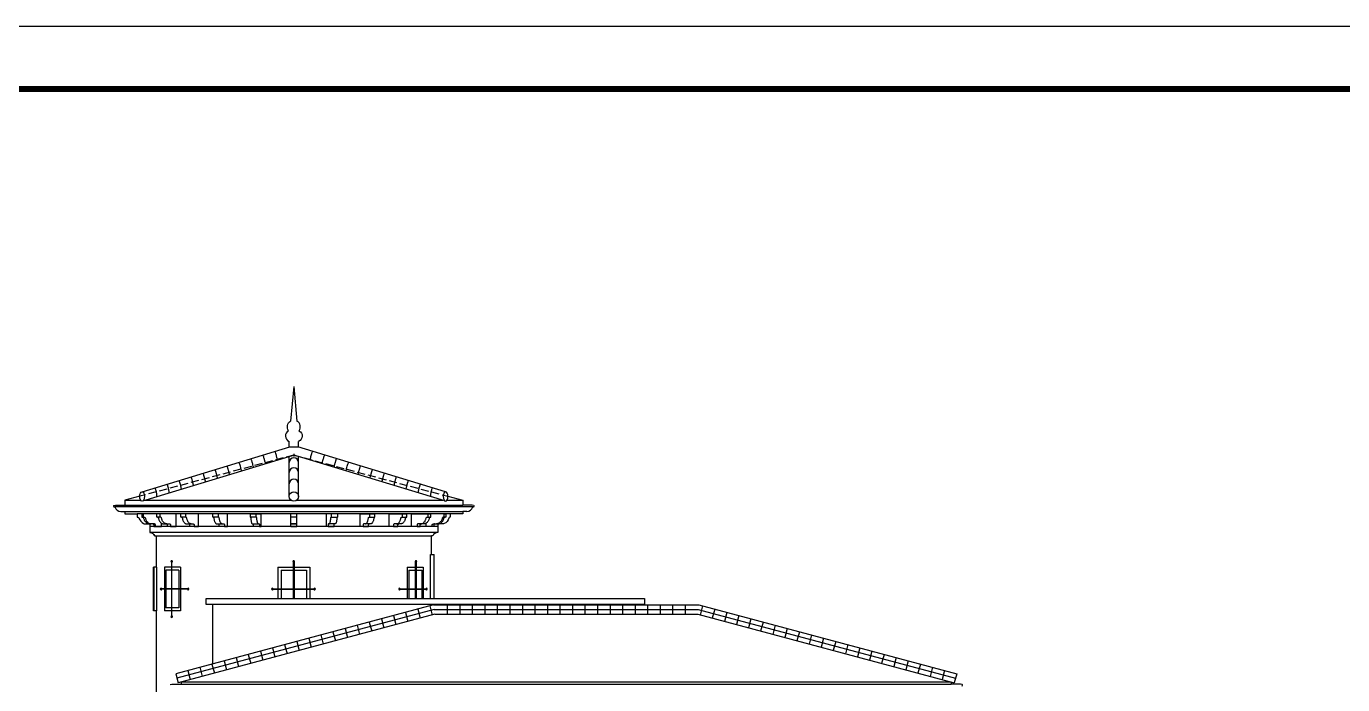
# Model space of a CAD drawing. Extents: x -34815 to 81416, y -425322 to 67478.
# Drawn here: x 39366 to 60391, y -265027 to -254522 of the extents above; entities that cross this region are included whole.
import ezdxf

# ---------------------------------------------------------------- set-up
doc = ezdxf.new("R2010")
doc.units = 0
doc.header["$LTSCALE"] = 1000
doc.header["$MEASUREMENT"] = 0
doc.linetypes.add('DASH', pattern=[0.35, 0.25, -0.1])
for name, color, linetype in [('PUB_TITLE', 7, 'Continuous'), ('STAIR', 4, 'Continuous'), ('WINDOW', 4, 'Continuous')]:
    doc.layers.add(name, color=color, linetype=linetype)
doc.layers.add('WALL', color=2, linetype='Continuous', lineweight=25)

# ---------------------------------------------------------------- blocks, each defined once
blk = doc.blocks.new('A1100图框')
at = {"layer": 'PUB_TITLE'}
blk.add_lwpolyline([(-2684, 8078), (81416, 8078), (81416, 67478), (-2684, 67478)], close=True, dxfattribs=at)
at = {"layer": 'PUB_TITLE', "const_width": 100}
blk.add_lwpolyline([(-184, 9078), (80416, 9078), (80416, 66478), (-184, 66478)], close=True, dxfattribs=at)
blk = doc.blocks.new('ttre')
at = {"layer": 'STAIR'}
for p, q in [((5392, -11838), (5218, -11838)), ((5296, -11892), (5296, -11838)), ((5754, -11838), (5754, -11838)), ((5754, -11838), (5990, -11838)), ((5904, -11838), (5904, -11892)), ((5904, -11892), (5984, -11892)), ((5984, -11892), (5990, -11892)), ((5990, -11892), (5990, -11838)), ((6217, -11838), (6500, -11838)), ((6429, -11838), (6429, -11892)), ((6429, -11892), (6491, -11892)), ((6491, -11892), (6500, -11892)), ((6500, -11892), (6500, -11838)), ((6577, -11838), (6887, -11838)), ((6837, -11838), (6837, -11892)), ((6837, -11892), (6876, -11892)), ((6876, -11892), (6887, -11892)), ((6887, -11892), (6887, -11838)), ((7099, -11838), (7125, -11838))]:
    blk.add_line(p, q, dxfattribs=at)
for points in [[(5244, -12038), (5218, -12038), (5218, -11838)], [(5262, -11998), (5263, -11998), (5263, -11998), (5264, -11998), (5264, -11998), (5265, -11997), (5265, -11997), (5266, -11997), (5266, -11996), (5267, -11996), (5267, -11995), (5268, -11994), (5268, -11994), (5271, -11990), (5273, -11985), (5275, -11980), (5277, -11974), (5279, -11967), (5281, -11960), (5282, -11952), (5284, -11944), (5285, -11935), (5286, -11926), (5287, -11917), (5287, -11907), (5287, -11905), (5288, -11903), (5288, -11901), (5288, -11899), (5289, -11898), (5289, -11896), (5290, -11895), (5290, -11894), (5291, -11893), (5291, -11892), (5292, -11892), (5292, -11892), (5296, -11892), (5389, -11892), (5388, -11892), (5388, -11892), (5387, -11893), (5387, -11894), (5386, -11895), (5386, -11896), (5385, -11898), (5385, -11899), (5385, -11901), (5384, -11903), (5384, -11905), (5384, -11907), (5383, -11917), (5382, -11926), (5381, -11935), (5380, -11944), (5379, -11952), (5377, -11960), (5376, -11967), (5374, -11974), (5372, -11980), (5370, -11985), (5367, -11990), (5365, -11994), (5364, -11994), (5364, -11995), (5363, -11996), (5363, -11996), (5362, -11997), (5362, -11997), (5361, -11997), (5361, -11998), (5360, -11998), (5360, -11998), (5359, -11998), (5359, -11998), (5346, -11998), (5262, -11998), (5249, -11998), (5248, -11998), (5248, -11999), (5247, -12000), (5247, -12001), (5246, -12002), (5245, -12004), (5245, -12006), (5245, -12008), (5244, -12011), (5244, -12013), (5244, -12016), (5244, -12018), (5244, -12038), (5341, -12038), (5341, -12018), (5341, -12016), (5341, -12013), (5341, -12011), (5341, -12008), (5342, -12006), (5342, -12004), (5343, -12002), (5343, -12001), (5344, -12000), (5344, -11999), (5345, -11998), (5346, -11998)], [(5392, -11838), (5392, -11892), (5389, -11892)], [(5804, -12038), (5754, -12038), (5754, -11838)], [(5984, -11892), (5983, -11892), (5982, -11892), (5981, -11893), (5979, -11894), (5978, -11895), (5978, -11896), (5977, -11898), (5976, -11899), (5975, -11901), (5975, -11903), (5974, -11905), (5974, -11907), (5973, -11917), (5971, -11926), (5969, -11935), (5967, -11944), (5964, -11952), (5961, -11960), (5958, -11967), (5954, -11974), (5950, -11980), (5946, -11985), (5942, -11990), (5937, -11994), (5936, -11994), (5935, -11995), (5934, -11996), (5933, -11996), (5932, -11997), (5931, -11997), (5930, -11997), (5929, -11998), (5928, -11998), (5927, -11998), (5926, -11998), (5925, -11998), (5900, -11998), (5839, -11998), (5814, -11998), (5812, -11998), (5811, -11999), (5810, -12000), (5809, -12001), (5808, -12002), (5807, -12004), (5806, -12006), (5805, -12008), (5804, -12011), (5804, -12013), (5804, -12016), (5804, -12018), (5804, -12038), (5890, -12038), (5890, -12018), (5890, -12016), (5891, -12013), (5891, -12011), (5892, -12008), (5892, -12006), (5893, -12004), (5894, -12002), (5895, -12001), (5896, -12000), (5898, -11999), (5899, -11998), (5900, -11998)], [(5839, -11998), (5840, -11998), (5841, -11998), (5842, -11998), (5843, -11998), (5844, -11997), (5845, -11997), (5846, -11997), (5847, -11996), (5848, -11996), (5849, -11995), (5850, -11994), (5851, -11994), (5855, -11990), (5860, -11985), (5864, -11980), (5868, -11974), (5871, -11967), (5875, -11960), (5878, -11952), (5880, -11944), (5883, -11935), (5885, -11926), (5886, -11917), (5887, -11907), (5888, -11905), (5888, -11903), (5889, -11901), (5889, -11899), (5890, -11898), (5891, -11896), (5892, -11895), (5893, -11894), (5894, -11893), (5895, -11892), (5896, -11892), (5897, -11892), (5904, -11892)], [(6288, -12038), (6217, -12038), (6217, -11838)], [(6491, -11892), (6489, -11892), (6488, -11892), (6486, -11893), (6485, -11894), (6483, -11895), (6482, -11896), (6481, -11898), (6480, -11899), (6479, -11901), (6478, -11903), (6478, -11905), (6477, -11907), (6475, -11917), (6473, -11926), (6470, -11935), (6467, -11944), (6463, -11952), (6459, -11960), (6454, -11967), (6449, -11974), (6444, -11980), (6438, -11985), (6432, -11990), (6425, -11994), (6424, -11994), (6423, -11995), (6421, -11996), (6420, -11996), (6418, -11997), (6417, -11997), (6415, -11997), (6414, -11998), (6413, -11998), (6411, -11998), (6410, -11998), (6408, -11998), (6373, -11998), (6337, -11998), (6302, -11998), (6300, -11998), (6298, -11999), (6297, -12000), (6295, -12001), (6293, -12002), (6292, -12004), (6291, -12006), (6290, -12008), (6289, -12011), (6288, -12013), (6288, -12016), (6288, -12018), (6288, -12038), (6359, -12038), (6359, -12018), (6359, -12016), (6359, -12013), (6360, -12011), (6361, -12008), (6362, -12006), (6363, -12004), (6364, -12002), (6366, -12001), (6367, -12000), (6369, -11999), (6371, -11998), (6373, -11998)], [(6337, -11998), (6339, -11998), (6340, -11998), (6342, -11998), (6343, -11998), (6345, -11997), (6346, -11997), (6348, -11997), (6349, -11996), (6350, -11996), (6352, -11995), (6353, -11994), (6355, -11994), (6361, -11990), (6367, -11985), (6373, -11980), (6378, -11974), (6384, -11967), (6388, -11960), (6392, -11952), (6396, -11944), (6400, -11935), (6402, -11926), (6405, -11917), (6406, -11907), (6407, -11905), (6408, -11903), (6408, -11901), (6409, -11899), (6410, -11898), (6411, -11896), (6413, -11895), (6414, -11894), (6416, -11893), (6417, -11892), (6419, -11892), (6420, -11892), (6429, -11892)], [(6664, -12038), (6577, -12038), (6577, -11838)], [(6876, -11892), (6874, -11892), (6872, -11892), (6870, -11893), (6868, -11894), (6867, -11895), (6865, -11896), (6864, -11898), (6862, -11899), (6861, -11901), (6860, -11903), (6860, -11905), (6859, -11907), (6857, -11917), (6854, -11926), (6851, -11935), (6847, -11944), (6842, -11952), (6837, -11960), (6831, -11967), (6825, -11974), (6818, -11980), (6811, -11985), (6809, -11986), (6803, -11990), (6796, -11994), (6794, -11994), (6792, -11995), (6790, -11996), (6789, -11996), (6787, -11997), (6785, -11997), (6783, -11997), (6782, -11998), (6780, -11998), (6776, -11998), (6774, -11998), (6731, -11998), (6724, -11998), (6681, -11998), (6679, -11998), (6677, -11999), (6674, -12000), (6672, -12001), (6671, -12002), (6669, -12004), (6667, -12006), (6666, -12008), (6665, -12011), (6664, -12013), (6664, -12016), (6664, -12018), (6664, -12038), (6714, -12038), (6714, -12018), (6714, -12016), (6714, -12013), (6715, -12011), (6716, -12008), (6717, -12006), (6719, -12004), (6721, -12002), (6722, -12001), (6724, -12000), (6727, -11999), (6729, -11998), (6731, -11998)], [(6724, -11998), (6726, -11998), (6728, -11998), (6730, -11998), (6732, -11998), (6733, -11997), (6735, -11997), (6737, -11997), (6739, -11996), (6740, -11996), (6742, -11995), (6744, -11994), (6746, -11994), (6753, -11990), (6761, -11985), (6768, -11980), (6775, -11974), (6781, -11967), (6787, -11960), (6792, -11952), (6797, -11944), (6801, -11935), (6804, -11926), (6807, -11917), (6809, -11907), (6810, -11905), (6810, -11903), (6811, -11901), (6812, -11899), (6814, -11898), (6815, -11896), (6817, -11895), (6818, -11894), (6820, -11893), (6822, -11892), (6824, -11892), (6826, -11892), (6837, -11892)], [(7125, -11838), (7125, -11892), (7112, -11892), (7099, -11892), (7086, -11892), (7084, -11892), (7082, -11892), (7080, -11893), (7078, -11894), (7076, -11895), (7074, -11896), (7073, -11898), (7071, -11899), (7070, -11901), (7069, -11903), (7068, -11905), (7068, -11907), (7065, -11917), (7062, -11926), (7058, -11935), (7054, -11944), (7048, -11952), (7043, -11960), (7036, -11967), (7029, -11974), (7022, -11980), (7014, -11985), (7005, -11990), (6997, -11994), (6995, -11994), (6993, -11995), (6991, -11996), (6989, -11996), (6987, -11997), (6985, -11997), (6983, -11997), (6981, -11998), (6979, -11998), (6977, -11998), (6975, -11998), (6973, -11998), (6999, -11998), (7001, -11998), (7003, -11998), (7005, -11998), (7007, -11998), (7009, -11997), (7011, -11997), (7013, -11997), (7015, -11996), (7017, -11996), (7019, -11995), (7021, -11994), (7023, -11994), (7031, -11990), (7040, -11985), (7048, -11980), (7055, -11974), (7062, -11967), (7069, -11960), (7074, -11952), (7080, -11944), (7084, -11935), (7088, -11926), (7091, -11917), (7093, -11907), (7094, -11905), (7095, -11903), (7096, -11901), (7097, -11899), (7099, -11898), (7100, -11896), (7102, -11895), (7104, -11894), (7106, -11893), (7108, -11892), (7110, -11892), (7112, -11892)], [(7099, -11892), (7099, -11838)], [(6906, -12038), (6906, -12018), (6906, -12016), (6906, -12013), (6907, -12011), (6908, -12008), (6910, -12006), (6911, -12004), (6913, -12002), (6915, -12001), (6918, -12000), (6920, -11999), (6922, -11998), (6925, -11998), (6951, -11998), (6948, -11998), (6946, -11999), (6943, -12000), (6941, -12001), (6939, -12002), (6937, -12004), (6936, -12006), (6934, -12008), (6933, -12011), (6932, -12013), (6932, -12016), (6932, -12018), (6932, -12038), (6906, -12038), (6897, -12038), (6809, -12038), (6809, -11986)], [(6951, -11998), (6973, -11998)]]:
    blk.add_lwpolyline(points, dxfattribs=at)
blk = doc.blocks.new('fdsare')
for p, q in [((39681, -132383), (39631, -132937)), ((39681, -132383), (39732, -132937)), ((39606, -133343), (39606, -133260)), ((39756, -133343), (39756, -133260))]:
    blk.add_line(p, q)
at = {"extrusion": (0, 0, -1)}
for centre, major_axis, ratio, start_param, end_param in [((39681, -133033), (-62.9, 88.5), 0.920901, -1.555168, 0.151357), ((39682, -133173), (133, 3), 0.789995, -0.887392, 0.990658)]:
    blk.add_ellipse(centre, major_axis=major_axis, ratio=ratio, start_param=start_param, end_param=end_param, dxfattribs=at)
for centre, major_axis, ratio, start_param, end_param in [((39682, -133033), (62.9, 88.5), 0.920901, -1.555168, 0.151357), ((39681, -133173), (-133, 3), 0.789995, -0.887392, 0.990658)]:
    blk.add_ellipse(centre, major_axis=major_axis, ratio=ratio, start_param=start_param, end_param=end_param)
blk = doc.blocks.new('dfsg')
blk.add_line((39606, -134892), (39756, -134892))
blk.add_blockref('fdsare', (0, -1549))
blk = doc.blocks.new('YGRDT')
at = {"layer": 'STAIR'}
for p, q in [((-45579, -29823), (-45579, -29623)), ((-45579, -29623), (-45479, -29623)), ((-45479, -29823), (-45479, -29623)), ((-45579, -29677), (-45479, -29677)), ((-45579, -29783), (-45479, -29783)), ((-45479, -29823), (-45579, -29823))]:
    blk.add_line(p, q, dxfattribs=at)
for points in [[(-45579, -29677), (-45579, -29623)], [(-45579, -29677), (-45579, -29623)], [(-45479, -29783), (-45579, -29783)], [(-45479, -29783), (-45579, -29783)], [(-45479, -29783), (-45579, -29783)]]:
    blk.add_lwpolyline(points, dxfattribs=at)

msp = doc.modelspace()

# ---------------------------------------------------------------- linework, layer by layer
for p, q in [((41215, -261948), (43573, -261230)), ((46062, -261948), (43704, -261230)), ((41226, -262094), (43564, -261387)), ((43564, -262023), (43564, -261387)), ((46051, -262094), (43714, -261388)), ((43714, -262023), (43714, -261388)), ((40766, -262171), (40790, -262165)), ((40790, -262165), (40938, -262165)), ((41177, -262021), (40938, -262085)), ((40938, -262085), (41194, -262085)), ((41257, -262085), (43597, -262085)), ((43681, -262085), (46020, -262085)), ((46083, -262085), (46338, -262085)), ((46100, -262021), (46338, -262085)), ((46487, -262165), (46338, -262165)), ((46511, -262171), (46487, -262165)), ((40768, -262190), (40780, -262190)), ((40875, -262265), (40938, -262265)), ((46138, -262302), (41138, -262302)), ((46402, -262265), (46338, -262265)), ((46509, -262190), (46496, -262190)), ((45938, -262502), (41338, -262502)), ((41339, -262502), (41339, -262602)), ((45938, -262602), (41339, -262602)), ((41438, -262652), (41438, -263152)), ((41438, -262652), (45838, -262652)), ((45838, -262952), (45838, -262652)), ((41438, -263852), (41438, -265652)), ((45879, -263830), (41771, -264925)), ((42339, -263751), (42339, -264696)), ((45617, -263822), (45655, -263967)), ((45810, -263771), (45848, -263916)), ((45879, -263830), (50098, -263830)), ((46089, -263755), (46089, -263905)), ((46289, -263755), (46289, -263905)), ((46489, -263755), (46489, -263905)), ((46689, -263755), (46689, -263905)), ((46889, -263755), (46889, -263905)), ((47089, -263755), (47089, -263905)), ((47289, -263755), (47289, -263905)), ((47489, -263755), (47489, -263905)), ((47689, -263755), (47689, -263905)), ((47889, -263755), (47889, -263905)), ((48089, -263755), (48089, -263905)), ((48289, -263755), (48289, -263905)), ((48489, -263755), (48489, -263905)), ((48689, -263755), (48689, -263905)), ((48889, -263755), (48889, -263905)), ((49089, -263755), (49089, -263905)), ((49139, -263751), (49139, -263755)), ((49289, -263755), (49289, -263905)), ((49489, -263755), (49489, -263905)), ((49689, -263755), (49689, -263905)), ((49889, -263755), (49889, -263905)), ((50098, -263830), (54206, -264925)), ((50167, -263771), (50129, -263916)), ((50361, -263822), (50322, -263967)), ((44844, -264028), (44882, -264173)), ((45037, -263977), (45075, -264122)), ((45230, -263925), (45269, -264070)), ((45423, -263874), (45462, -264019)), ((50554, -263874), (50515, -264019)), ((50747, -263925), (50708, -264070)), ((50940, -263977), (50902, -264122)), ((51134, -264028), (51095, -264173)), ((44071, -264234), (44109, -264379)), ((44264, -264183), (44302, -264328)), ((44457, -264131), (44496, -264276)), ((44650, -264080), (44689, -264225)), ((51327, -264080), (51288, -264225)), ((51520, -264131), (51481, -264276)), ((51713, -264183), (51675, -264328)), ((51907, -264234), (51868, -264379)), ((43104, -264492), (43143, -264637)), ((43298, -264440), (43336, -264585)), ((43491, -264389), (43530, -264534)), ((43684, -264337), (43723, -264482)), ((43877, -264286), (43916, -264431)), ((52100, -264286), (52061, -264431)), ((52293, -264337), (52254, -264482)), ((52486, -264389), (52448, -264534)), ((52680, -264440), (52641, -264585)), ((52873, -264492), (52834, -264637)), ((42331, -264698), (42370, -264843)), ((42525, -264647), (42563, -264792)), ((42718, -264595), (42757, -264740)), ((42911, -264544), (42950, -264688)), ((53066, -264544), (53027, -264688)), ((53259, -264595), (53221, -264740)), ((53453, -264647), (53414, -264792)), ((53646, -264698), (53607, -264843)), ((41945, -264801), (41984, -264946)), ((42138, -264750), (42177, -264895)), ((53839, -264750), (53800, -264895)), ((54032, -264801), (53994, -264946)), ((41839, -265022), (54139, -265022))]:
    msp.add_line(p, q)
for points in [[(40938, -262085), (40938, -262165)], [(46338, -262085), (46338, -262165)]]:
    msp.add_lwpolyline(points)
for points in [[(40938, -262265), (40938, -262302), (41138, -262302), (41138, -262356), (41145, -262356, -0.353065), (41164, -262372, 0.153094), (41237, -262458, 0.094114), (41262, -262462), (41318, -262462, -0.414214), (41338, -262482), (41338, -262602, -0.284392), (41418, -262652), (41438, -262652)], [(46338, -262265), (46338, -262302), (46138, -262302), (46138, -262356), (46132, -262356, 0.353065), (46113, -262372, -0.250624), (46040, -262458, -0.094114), (46015, -262462), (45958, -262462, 0.414214), (45938, -262482), (45938, -262602, 0.284392), (45858, -262652), (45838, -262652)]]:
    msp.add_lwpolyline(points, format="xyb")
msp.add_lwpolyline([(42239, -263651), (49239, -263651), (49239, -263751), (42239, -263751)], close=True)
msp.add_circle((43639, -262023), 75)
for centre, radius, start, end in [((43639, -261483), 75, 0, 180), ((43639, -261643), 75, 0, 180), ((43639, -261823), 75, 0, 180), ((40768, -262180), 10, 105, 270.0046), ((46509, -262180), 10, 269.9954, 75), ((40883, -262158), 108, 197.6896, 265.5622), ((46394, -262158), 108, 274.4378, 342.3104), ((41337, -262693), 91.5, 26.9559, 89.0333)]:
    msp.add_arc(centre, radius, start, end)
msp.add_ellipse((41215, -262023), major_axis=(0, -75), ratio=0.5)
at = {"extrusion": (0, 0, -1)}
msp.add_ellipse((46062, -262023), major_axis=(0, -75), ratio=0.5, dxfattribs=at)
for points, knots in [([(43379, -261443), (43378, -261438), (43377, -261433), (43373, -261420), (43371, -261412), (43368, -261399), (43366, -261393), (43361, -261377), (43358, -261366), (43351, -261343), (43348, -261331), (43342, -261314), (43340, -261307), (43338, -261301)], [5.1853401, 5.1853401, 5.1853401, 5.1853401, 5.197231, 5.197231, 5.2145008, 5.2145008, 5.2263666, 5.2263666, 5.2511986, 5.2511986, 5.2760307, 5.2760307, 5.2893417, 5.2893417, 5.2893417, 5.2893417]), ([(43898, -261443), (43899, -261438), (43900, -261433), (43904, -261420), (43906, -261412), (43909, -261399), (43911, -261393), (43916, -261377), (43919, -261366), (43926, -261343), (43929, -261331), (43935, -261314), (43937, -261307), (43939, -261301)], [5.1853401, 5.1853401, 5.1853401, 5.1853401, 5.197231, 5.197231, 5.2145008, 5.2145008, 5.2263666, 5.2263666, 5.2511986, 5.2511986, 5.2760307, 5.2760307, 5.2893417, 5.2893417, 5.2893417, 5.2893417]), ([(42613, -261675), (42611, -261668), (42609, -261660), (42605, -261645), (42603, -261638), (42600, -261624), (42598, -261618), (42595, -261606), (42593, -261600), (42590, -261588), (42588, -261582), (42584, -261569), (42582, -261563), (42578, -261550), (42576, -261544), (42573, -261536), (42573, -261535), (42573, -261534)], [5.146517, 5.146517, 5.146517, 5.146517, 5.1718931, 5.1718931, 5.1985052, 5.1985052, 5.2190424, 5.2190424, 5.2395796, 5.2395796, 5.2601168, 5.2601168, 5.280654, 5.280654, 5.3011911, 5.3011911, 5.3048864, 5.3048864, 5.3048864, 5.3048864]), ([(42804, -261617), (42803, -261610), (42801, -261602), (42796, -261583), (42793, -261572), (42787, -261549), (42783, -261537), (42777, -261516), (42774, -261506), (42769, -261490), (42766, -261483), (42764, -261476)], [5.1597204, 5.1597204, 5.1597204, 5.1597204, 5.1825616, 5.1825616, 5.2171012, 5.2171012, 5.2516409, 5.2516409, 5.2798271, 5.2798271, 5.2996487, 5.2996487, 5.2996487, 5.2996487]), ([(42996, -261559), (42993, -261546), (42990, -261534), (42985, -261516), (42983, -261511), (42980, -261496), (42977, -261487), (42973, -261472), (42971, -261467), (42968, -261456), (42966, -261450), (42961, -261436), (42958, -261427), (42955, -261418)], [5.1700914, 5.1700914, 5.1700914, 5.1700914, 5.204884, 5.204884, 5.2185822, 5.2185822, 5.2433279, 5.2433279, 5.2578993, 5.2578993, 5.2724707, 5.2724707, 5.2955002, 5.2955002, 5.2955002, 5.2955002]), ([(43188, -261501), (43185, -261492), (43183, -261482), (43179, -261467), (43177, -261461), (43175, -261452), (43174, -261448), (43171, -261440), (43170, -261436), (43167, -261424), (43164, -261416), (43159, -261399), (43157, -261391), (43152, -261375), (43149, -261367), (43147, -261359)], [5.1784521, 5.1784521, 5.1784521, 5.1784521, 5.2020461, 5.2020461, 5.215552, 5.215552, 5.2252852, 5.2252852, 5.2350185, 5.2350185, 5.254485, 5.254485, 5.2739515, 5.2739515, 5.2921319, 5.2921319, 5.2921319, 5.2921319]), ([(44089, -261501), (44092, -261492), (44094, -261482), (44098, -261467), (44100, -261461), (44102, -261452), (44103, -261448), (44106, -261440), (44107, -261436), (44110, -261424), (44113, -261416), (44118, -261399), (44120, -261391), (44125, -261375), (44128, -261367), (44130, -261359)], [5.1784521, 5.1784521, 5.1784521, 5.1784521, 5.2020461, 5.2020461, 5.215552, 5.215552, 5.2252852, 5.2252852, 5.2350185, 5.2350185, 5.254485, 5.254485, 5.2739515, 5.2739515, 5.2921319, 5.2921319, 5.2921319, 5.2921319]), ([(44281, -261559), (44284, -261546), (44287, -261534), (44292, -261516), (44293, -261511), (44297, -261496), (44300, -261487), (44304, -261472), (44306, -261467), (44309, -261456), (44311, -261450), (44316, -261436), (44319, -261427), (44322, -261418)], [5.1700914, 5.1700914, 5.1700914, 5.1700914, 5.204884, 5.204884, 5.2185822, 5.2185822, 5.2433279, 5.2433279, 5.2578993, 5.2578993, 5.2724707, 5.2724707, 5.2955002, 5.2955002, 5.2955002, 5.2955002]), ([(44473, -261617), (44474, -261610), (44476, -261602), (44481, -261583), (44484, -261572), (44490, -261549), (44494, -261537), (44500, -261516), (44503, -261506), (44508, -261490), (44511, -261483), (44513, -261476)], [5.1597204, 5.1597204, 5.1597204, 5.1597204, 5.1825616, 5.1825616, 5.2171012, 5.2171012, 5.2516409, 5.2516409, 5.2798271, 5.2798271, 5.2996487, 5.2996487, 5.2996487, 5.2996487]), ([(44664, -261675), (44666, -261668), (44668, -261660), (44672, -261645), (44674, -261638), (44677, -261624), (44679, -261618), (44682, -261606), (44684, -261600), (44687, -261588), (44689, -261582), (44693, -261569), (44695, -261563), (44699, -261550), (44701, -261544), (44704, -261536), (44704, -261535), (44704, -261534)], [5.146517, 5.146517, 5.146517, 5.146517, 5.1718931, 5.1718931, 5.1985052, 5.1985052, 5.2190424, 5.2190424, 5.2395796, 5.2395796, 5.2601168, 5.2601168, 5.280654, 5.280654, 5.3011911, 5.3011911, 5.3048864, 5.3048864, 5.3048864, 5.3048864]), ([(42036, -261849), (42036, -261848), (42036, -261848), (42035, -261843), (42034, -261840), (42033, -261833), (42032, -261830), (42031, -261823), (42030, -261819), (42028, -261812), (42028, -261809), (42026, -261800), (42024, -261794), (42021, -261783), (42020, -261778), (42017, -261767), (42015, -261761), (42011, -261747), (42008, -261738), (42003, -261722), (42001, -261716), (41998, -261709)], [5.0703654, 5.0703654, 5.0703654, 5.0703654, 5.0755765, 5.0755765, 5.0957836, 5.0957836, 5.1159907, 5.1159907, 5.1361979, 5.1361979, 5.156405, 5.156405, 5.1879553, 5.1879553, 5.2195056, 5.2195056, 5.2510559, 5.2510559, 5.2986997, 5.2986997, 5.3342521, 5.3342521, 5.3342521, 5.3342521]), ([(42229, -261791), (42228, -261790), (42228, -261789), (42227, -261785), (42226, -261781), (42225, -261773), (42224, -261769), (42222, -261762), (42221, -261758), (42218, -261747), (42216, -261739), (42214, -261728), (42213, -261725), (42211, -261718), (42210, -261715), (42208, -261708), (42207, -261704), (42204, -261696), (42203, -261691), (42200, -261681), (42198, -261676), (42194, -261664), (42192, -261658), (42190, -261652), (42190, -261651), (42190, -261651)], [5.1052159, 5.1052159, 5.1052159, 5.1052159, 5.1098453, 5.1098453, 5.1280412, 5.1280412, 5.1462371, 5.1462371, 5.164433, 5.164433, 5.1994042, 5.1994042, 5.215127, 5.215127, 5.2309383, 5.2309383, 5.2467495, 5.2467495, 5.2694713, 5.2694713, 5.292193, 5.292193, 5.318541, 5.318541, 5.320965, 5.320965, 5.320965, 5.320965]), ([(42421, -261733), (42420, -261733), (42420, -261732), (42419, -261726), (42418, -261720), (42415, -261708), (42413, -261701), (42410, -261689), (42409, -261683), (42406, -261673), (42405, -261669), (42402, -261660), (42401, -261656), (42399, -261647), (42397, -261643), (42394, -261633), (42393, -261627), (42389, -261616), (42387, -261611), (42384, -261601), (42383, -261597), (42381, -261592)], [5.1291388, 5.1291388, 5.1291388, 5.1291388, 5.1312985, 5.1312985, 5.1554552, 5.1554552, 5.1796119, 5.1796119, 5.2037686, 5.2037686, 5.2204656, 5.2204656, 5.2371627, 5.2371627, 5.2538597, 5.2538597, 5.2752011, 5.2752011, 5.2960562, 5.2960562, 5.3117085, 5.3117085, 5.3117085, 5.3117085]), ([(44856, -261733), (44856, -261733), (44857, -261732), (44858, -261726), (44859, -261720), (44862, -261708), (44864, -261701), (44867, -261689), (44868, -261683), (44871, -261673), (44872, -261669), (44875, -261660), (44876, -261656), (44878, -261647), (44880, -261643), (44883, -261633), (44884, -261627), (44888, -261616), (44890, -261611), (44893, -261601), (44894, -261597), (44896, -261592)], [5.1291388, 5.1291388, 5.1291388, 5.1291388, 5.1312985, 5.1312985, 5.1554552, 5.1554552, 5.1796119, 5.1796119, 5.2037686, 5.2037686, 5.2204656, 5.2204656, 5.2371627, 5.2371627, 5.2538597, 5.2538597, 5.2752011, 5.2752011, 5.2960562, 5.2960562, 5.3117085, 5.3117085, 5.3117085, 5.3117085]), ([(45048, -261791), (45049, -261790), (45049, -261789), (45050, -261785), (45051, -261781), (45052, -261773), (45053, -261769), (45055, -261762), (45056, -261758), (45059, -261747), (45060, -261739), (45063, -261728), (45064, -261725), (45066, -261718), (45067, -261715), (45069, -261708), (45070, -261704), (45073, -261696), (45074, -261691), (45077, -261681), (45079, -261676), (45082, -261664), (45085, -261658), (45087, -261652), (45087, -261651), (45087, -261651)], [5.1052159, 5.1052159, 5.1052159, 5.1052159, 5.1098453, 5.1098453, 5.1280412, 5.1280412, 5.1462371, 5.1462371, 5.164433, 5.164433, 5.1994042, 5.1994042, 5.215127, 5.215127, 5.2309383, 5.2309383, 5.2467495, 5.2467495, 5.2694713, 5.2694713, 5.292193, 5.292193, 5.318541, 5.318541, 5.320965, 5.320965, 5.320965, 5.320965]), ([(45241, -261849), (45241, -261848), (45241, -261848), (45242, -261843), (45243, -261840), (45244, -261833), (45245, -261830), (45246, -261823), (45247, -261819), (45248, -261812), (45249, -261809), (45251, -261800), (45253, -261794), (45256, -261783), (45257, -261778), (45260, -261767), (45262, -261761), (45266, -261747), (45269, -261738), (45274, -261722), (45276, -261716), (45279, -261709)], [5.0703654, 5.0703654, 5.0703654, 5.0703654, 5.0755765, 5.0755765, 5.0957836, 5.0957836, 5.1159907, 5.1159907, 5.1361979, 5.1361979, 5.156405, 5.156405, 5.1879553, 5.1879553, 5.2195056, 5.2195056, 5.2510559, 5.2510559, 5.2986997, 5.2986997, 5.3342521, 5.3342521, 5.3342521, 5.3342521]), ([(41452, -262026), (41452, -262025), (41452, -262025), (41452, -262017), (41452, -262009), (41451, -261994), (41450, -261986), (41448, -261971), (41447, -261963), (41444, -261947), (41442, -261940), (41438, -261924), (41435, -261916), (41429, -261901), (41427, -261894), (41423, -261886), (41423, -261885), (41422, -261884)], [4.6941492, 4.6941492, 4.6941492, 4.6941492, 4.7018222, 4.7018222, 4.8327944, 4.8327944, 4.9637666, 4.9637666, 5.0947389, 5.0947389, 5.2257111, 5.2257111, 5.3566833, 5.3566833, 5.4633755, 5.4633755, 5.4758606, 5.4758606, 5.4758606, 5.4758606]), ([(41649, -261966), (41649, -261966), (41649, -261965), (41649, -261960), (41648, -261956), (41647, -261947), (41646, -261943), (41645, -261934), (41644, -261929), (41643, -261922), (41642, -261919), (41641, -261913), (41640, -261910), (41638, -261900), (41637, -261894), (41634, -261885), (41634, -261882), (41632, -261877), (41631, -261874), (41630, -261870), (41629, -261867), (41627, -261860), (41626, -261855), (41623, -261847), (41622, -261844), (41620, -261838), (41618, -261835), (41616, -261830), (41616, -261828), (41615, -261826)], [4.91658, 4.91658, 4.91658, 4.91658, 4.9229528, 4.9229528, 4.9699285, 4.9699285, 5.0169042, 5.0169042, 5.0646035, 5.0646035, 5.0957629, 5.0957629, 5.1269222, 5.1269222, 5.189241, 5.189241, 5.2201925, 5.2201925, 5.2434974, 5.2434974, 5.2668024, 5.2668024, 5.3134123, 5.3134123, 5.3431776, 5.3431776, 5.3735713, 5.3735713, 5.3916199, 5.3916199, 5.3916199, 5.3916199]), ([(41843, -261908), (41843, -261906), (41843, -261905), (41842, -261898), (41841, -261893), (41839, -261884), (41838, -261880), (41837, -261875), (41837, -261873), (41836, -261868), (41835, -261866), (41834, -261861), (41834, -261858), (41832, -261851), (41831, -261846), (41829, -261837), (41828, -261833), (41826, -261826), (41825, -261822), (41823, -261817), (41823, -261815), (41821, -261811), (41821, -261809), (41819, -261803), (41818, -261799), (41815, -261791), (41814, -261787), (41811, -261779), (41809, -261775), (41807, -261770), (41807, -261769), (41807, -261767)], [5.0154721, 5.0154721, 5.0154721, 5.0154721, 5.0244731, 5.0244731, 5.0687889, 5.0687889, 5.0924855, 5.0924855, 5.1102458, 5.1102458, 5.1280061, 5.1280061, 5.1457664, 5.1457664, 5.181287, 5.181287, 5.2117753, 5.2117753, 5.234834, 5.234834, 5.248929, 5.248929, 5.2630239, 5.2630239, 5.2912138, 5.2912138, 5.3194037, 5.3194037, 5.3475936, 5.3475936, 5.3549682, 5.3549682, 5.3549682, 5.3549682]), ([(45434, -261908), (45434, -261906), (45434, -261905), (45435, -261898), (45436, -261893), (45438, -261884), (45438, -261880), (45440, -261875), (45440, -261873), (45441, -261868), (45442, -261866), (45443, -261861), (45443, -261858), (45445, -261851), (45446, -261846), (45448, -261837), (45449, -261833), (45451, -261826), (45452, -261822), (45454, -261817), (45454, -261815), (45456, -261811), (45456, -261809), (45458, -261803), (45459, -261799), (45462, -261791), (45463, -261787), (45466, -261779), (45468, -261775), (45470, -261770), (45470, -261769), (45470, -261767)], [5.0154721, 5.0154721, 5.0154721, 5.0154721, 5.0244731, 5.0244731, 5.0687889, 5.0687889, 5.0924855, 5.0924855, 5.1102458, 5.1102458, 5.1280061, 5.1280061, 5.1457664, 5.1457664, 5.181287, 5.181287, 5.2117753, 5.2117753, 5.234834, 5.234834, 5.248929, 5.248929, 5.2630239, 5.2630239, 5.2912138, 5.2912138, 5.3194037, 5.3194037, 5.3475936, 5.3475936, 5.3549682, 5.3549682, 5.3549682, 5.3549682]), ([(45628, -261966), (45628, -261966), (45628, -261965), (45628, -261960), (45629, -261956), (45630, -261947), (45631, -261943), (45632, -261934), (45633, -261929), (45634, -261922), (45635, -261919), (45636, -261913), (45637, -261910), (45639, -261900), (45640, -261894), (45642, -261885), (45643, -261882), (45645, -261877), (45645, -261874), (45647, -261870), (45648, -261867), (45650, -261860), (45651, -261855), (45654, -261847), (45655, -261844), (45657, -261838), (45659, -261835), (45661, -261830), (45661, -261828), (45662, -261826)], [4.91658, 4.91658, 4.91658, 4.91658, 4.9229528, 4.9229528, 4.9699285, 4.9699285, 5.0169042, 5.0169042, 5.0646035, 5.0646035, 5.0957629, 5.0957629, 5.1269222, 5.1269222, 5.189241, 5.189241, 5.2201925, 5.2201925, 5.2434974, 5.2434974, 5.2668024, 5.2668024, 5.3134123, 5.3134123, 5.3431776, 5.3431776, 5.3735713, 5.3735713, 5.3916199, 5.3916199, 5.3916199, 5.3916199]), ([(45825, -262026), (45825, -262025), (45825, -262025), (45825, -262017), (45825, -262009), (45826, -261994), (45827, -261986), (45829, -261971), (45830, -261963), (45833, -261947), (45835, -261940), (45839, -261924), (45842, -261916), (45848, -261901), (45850, -261894), (45854, -261886), (45854, -261885), (45855, -261884)], [4.6941492, 4.6941492, 4.6941492, 4.6941492, 4.7018222, 4.7018222, 4.8327944, 4.8327944, 4.9637666, 4.9637666, 5.0947389, 5.0947389, 5.2257111, 5.2257111, 5.3566833, 5.3566833, 5.4633755, 5.4633755, 5.4758606, 5.4758606, 5.4758606, 5.4758606])]:
    msp.add_open_spline(points, degree=3, knots=knots)
at = {"layer": 'STAIR', "linetype": 'DASH', "ltscale": 0.5}
for p, q in [((43638, -261365), (41177, -262021)), ((43564, -261387), (43638, -261365)), ((43638, -261365), (46100, -262021)), ((43714, -261388), (43638, -261365))]:
    msp.add_line(p, q, dxfattribs=at)
at = {"layer": 'STAIR'}
for p, q in [((43618, -261365), (43658, -261365)), ((43638, -261345), (43638, -261385)), ((40938, -262165), (46338, -262165)), ((46496, -262190), (40780, -262190)), ((40938, -262265), (46338, -262265)), ((41575, -263152), (41575, -263499)), ((41829, -263152), (41575, -263152)), ((41596, -263202), (41596, -263499)), ((41800, -263202), (41596, -263202)), ((41686, -263062), (41686, -263942)), ((41692, -263942), (41692, -263062)), ((41800, -263202), (41800, -263499)), ((41829, -263152), (41829, -263499)), ((43384, -263152), (43384, -263651)), ((43384, -263152), (43892, -263152)), ((43434, -263202), (43434, -263651)), ((43434, -263202), (43843, -263202)), ((43635, -263651), (43635, -263062)), ((43642, -263062), (43642, -263651)), ((43843, -263202), (43843, -263651)), ((43892, -263152), (43892, -263651)), ((45448, -263152), (45448, -263651)), ((45448, -263152), (45702, -263152)), ((45477, -263202), (45477, -263651)), ((45477, -263202), (45681, -263202)), ((45584, -263651), (45584, -263062)), ((45591, -263062), (45591, -263651)), ((45681, -263202), (45681, -263651)), ((45702, -263152), (45702, -263651)), ((41686, -263499), (41519, -263499)), ((41686, -263505), (41519, -263505)), ((41575, -263505), (41575, -263852)), ((41596, -263505), (41596, -263802)), ((41951, -263499), (41692, -263499)), ((41951, -263505), (41692, -263505)), ((41800, -263505), (41800, -263802)), ((41829, -263505), (41829, -263852)), ((43297, -263499), (43635, -263499)), ((43297, -263505), (43635, -263505)), ((43642, -263499), (43971, -263499)), ((43642, -263505), (43971, -263505)), ((45326, -263499), (45584, -263499)), ((45326, -263505), (45584, -263505)), ((45591, -263499), (45758, -263499)), ((45591, -263505), (45758, -263505)), ((41829, -263852), (41575, -263852)), ((41800, -263802), (41596, -263802))]:
    msp.add_line(p, q, dxfattribs=at)
for centre, radius, start, end in [((41689, -263062), 12.8, 284.4775, 255.5225), ((41689, -263062), 3.2, 0, 180), ((43638, -263062), 12.8, 284.4775, 255.5225), ((43638, -263062), 3.2, 360, 180), ((45588, -263062), 12.8, 284.4775, 255.5225), ((45588, -263062), 3.2, 360, 180), ((41519, -263502), 12.8, 14.4775, 345.5225), ((41519, -263502), 3.2, 90, 270), ((41951, -263502), 12.8, 194.4775, 165.5225), ((41951, -263502), 3.2, 270, 90), ((43297, -263502), 12.8, 14.4775, 345.5225), ((43297, -263502), 3.2, 90, 270), ((43971, -263502), 12.8, 194.4775, 165.5225), ((43971, -263502), 3.2, 270, 90), ((45326, -263502), 12.8, 14.4775, 345.5225), ((45326, -263502), 3.2, 90, 270), ((45758, -263502), 12.8, 194.4775, 165.5225), ((45758, -263502), 3.2, 270, 90), ((41689, -263942), 12.8, 104.4775, 75.5225), ((41689, -263942), 3.2, 180, 360)]:
    msp.add_arc(centre, radius, start, end, dxfattribs=at)
at = {"layer": 'WALL'}
for p, q in [((45869, -263755), (41752, -264853)), ((45869, -263755), (50108, -263755)), ((50108, -263755), (54226, -264853)), ((45889, -263905), (41790, -264998)), ((45889, -263905), (50089, -263905)), ((50089, -263905), (54187, -264998)), ((41752, -264853), (41790, -264998)), ((54226, -264853), (54187, -264998)), ((41666, -265027), (41690, -265022)), ((41690, -265022), (41839, -265022)), ((41839, -264985), (41839, -265022)), ((41839, -264985), (54139, -264985)), ((54139, -264985), (54139, -265022)), ((54287, -265022), (54139, -265022)), ((54311, -265027), (54287, -265022))]:
    msp.add_line(p, q, dxfattribs=at)
msp.add_arc((54309, -265037), 10, 269.9954, 75, dxfattribs=at)
at = {"layer": 'WINDOW'}
for p, q in [((45824, -262952), (45879, -262952)), ((45824, -263651), (45824, -262952)), ((45874, -262952), (45874, -263651)), ((45879, -263651), (45879, -262952)), ((41453, -263152), (41398, -263152)), ((41398, -263852), (41398, -263152)), ((41403, -263152), (41403, -263852)), ((41453, -263852), (41453, -263152)), ((41403, -263852), (41398, -263852)), ((41453, -263852), (41403, -263852))]:
    msp.add_line(p, q, dxfattribs=at)

# ---------------------------------------------------------------- block references
for name, p in [('A1100图框', (0, -322000)), ('dfsg', (3957, -126338))]:
    msp.add_blockref(name, p)
at = {"xscale": -1}
msp.add_blockref('YGRDT', (-1890, -232679), dxfattribs=at)
at = {"layer": 'STAIR', "xscale": -1}
msp.add_blockref('ttre', (48335, -250464), dxfattribs=at)
at = {"layer": 'STAIR'}
msp.add_blockref('ttre', (38942, -250464), dxfattribs=at)

doc.saveas('drawing.dxf')
